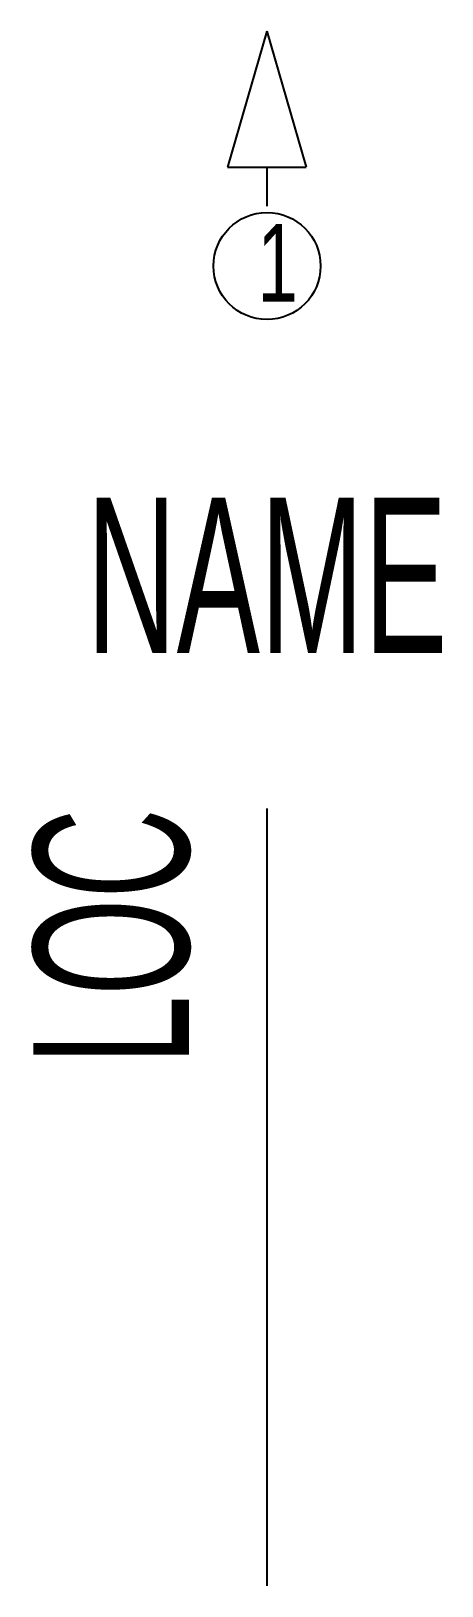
# Model space of a CAD drawing. Header units: inches. Extents: x -1.5 to 1.1, y -10 to 0.
import ezdxf
from ezdxf.enums import TextEntityAlignment as Align

# ---------------------------------------------------------------- set-up
doc = ezdxf.new("R2010")
doc.units = ezdxf.units.IN
doc.header["$MEASUREMENT"] = 0

msp = doc.modelspace()

# ---------------------------------------------------------------- linework, layer by layer
at = {"color": 2}
for p, q in [((0, 0), (0.253, -0.875)), ((0, -0.875), (0, -1.125)), ((0, -5), (0, -10))]:
    msp.add_line(p, q, dxfattribs=at)
for points in [[(0, 0), (-0.253, -0.875)], [(-0.253, -0.875), (0.253, -0.875)]]:
    msp.add_lwpolyline(points, dxfattribs=at)
msp.add_circle((0.001, -1.511), 0.344, dxfattribs=at)

# ---------------------------------------------------------------- texts
at = {"color": 2, "width": 0.7}
msp.add_text('1', height=0.5, dxfattribs=at).set_placement((-0.061, -1.741))
at = {"color": 2, "width": 0.6}
msp.add_attdef('NAME', text='NAME', height=1, dxfattribs=at).set_placement((0, -3.5), align=Align.MIDDLE_CENTER)
msp.add_attdef('LOC', text='LOC', height=1, rotation=90, dxfattribs=at).set_placement((-0.5, -5), align=Align.RIGHT)

doc.saveas('drawing.dxf')
